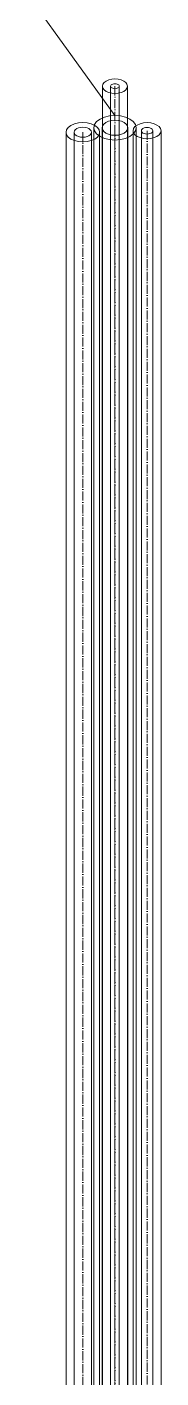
# Model space of a CAD drawing. Header units: millimetres. Extents: x -88595 to 880822, y -1054509 to -148035.
# Drawn here: x 383860 to 384008, y -325503 to -324019 of the extents above; entities that cross this region are included whole.
import ezdxf

# ---------------------------------------------------------------- set-up
doc = ezdxf.new("R2010")
doc.units = ezdxf.units.MM
doc.linetypes.add('$12$ADSK_Осевая', pattern=[14, 10, -2, 0, -2])
for name, color, linetype, lineweight in [('Изоляция', 7, 'Continuous', 18), ('Марки', 7, 'Continuous', 20), ('Трубопровод', 7, 'Continuous', 18)]:
    doc.layers.add(name, color=color, linetype=linetype, lineweight=lineweight)

msp = doc.modelspace()

# ---------------------------------------------------------------- linework, layer by layer
at = {"layer": 'Изоляция', "color": 190, "true_color": 0x8000ff}
for p, q in [((383943.1, -324083.8), (383943.1, -326348.7)), ((383970.6, -326348.7), (383970.6, -324083.8)), ((383976.9, -324132.7), (383976.9, -326362.7)), ((384007.6, -326362.7), (384007.6, -324132.7))]:
    msp.add_line(p, q, dxfattribs=at)
at = {"layer": 'Изоляция', "color": 134, "true_color": 0x00a6a6}
for p, q in [((383903, -324134.3), (383903, -326382.5)), ((383933.6, -324129.4), (383933.6, -326422.4)), ((383940, -326403.9), (383940, -324134.3)), ((383980.1, -326395.6), (383980.1, -324129.4))]:
    msp.add_line(p, q, dxfattribs=at)
at = {"layer": 'Изоляция', "color": 190, "true_color": 0x8000ff}
for points in [[(383966.6, -324078.1, 0), (383963.7, -324076.9, 0), (383960.4, -324076.1, 0), (383956.9, -324075.8, 0), (383953.3, -324076.1, 0), (383950, -324076.9, 0), (383947.1, -324078.1, 0)], [(383947.1, -324078.1, 0), (383944.9, -324079.8, 0), (383943.6, -324081.7, 0), (383943.1, -324083.8, 0), (383943.6, -324085.8, 0), (383944.9, -324087.7, 0), (383947.1, -324089.4, 0)], [(383947.1, -324089.4, 0), (383950, -324090.6, 0), (383953.3, -324091.4, 0), (383956.9, -324091.7, 0), (383960.4, -324091.4, 0), (383963.7, -324090.6, 0), (383966.6, -324089.4, 0)], [(383966.6, -324089.4, 0), (383968.8, -324087.7, 0), (383970.1, -324085.8, 0), (383970.6, -324083.8, 0), (383970.1, -324081.7, 0), (383968.8, -324079.8, 0), (383966.6, -324078.1, 0)], [(383981.4, -324126.4, 0), (383978.9, -324128.2, 0), (383977.4, -324130.4, 0), (383976.9, -324132.7, 0), (383977.4, -324134.9, 0), (383978.9, -324137.1, 0), (383981.4, -324138.9, 0)], [(384003.1, -324126.4, 0), (383999.9, -324125, 0), (383996.2, -324124.1, 0), (383992.2, -324123.8, 0), (383988.2, -324124.1, 0), (383984.5, -324125, 0), (383981.4, -324126.4, 0)], [(384003.1, -324138.9, 0), (384005.5, -324137.1, 0), (384007, -324134.9, 0), (384007.6, -324132.7, 0), (384007, -324130.4, 0), (384005.5, -324128.2, 0), (384003.1, -324126.4, 0)], [(383981.4, -324138.9, 0), (383984.5, -324140.3, 0), (383988.2, -324141.2, 0), (383992.2, -324141.5, 0), (383996.2, -324141.2, 0), (383999.9, -324140.3, 0), (384003.1, -324138.9, 0)]]:
    msp.add_polyline3d(points, dxfattribs=at)
at = {"layer": 'Изоляция', "color": 134, "true_color": 0x00a6a6}
for points in [[(383940.4, -324119.9, 0), (383936.7, -324122.7, 0), (383934.4, -324125.9, 0), (383933.6, -324129.4, 0), (383934.4, -324132.9, 0), (383936.7, -324136.1, 0), (383940.4, -324138.9, 0)], [(383973.3, -324119.9, 0), (383968.5, -324117.8, 0), (383962.9, -324116.4, 0), (383956.9, -324116, 0), (383950.8, -324116.4, 0), (383945.2, -324117.8, 0), (383940.4, -324119.9, 0)], [(383973.3, -324138.9, 0), (383977, -324136.1, 0), (383979.3, -324132.9, 0), (383980.1, -324129.4, 0), (383979.3, -324125.9, 0), (383977, -324122.7, 0), (383973.3, -324119.9, 0)], [(383908.4, -324126.8, 0), (383905.5, -324129, 0), (383903.6, -324131.6, 0), (383903, -324134.3, 0), (383903.6, -324137.1, 0), (383905.5, -324139.7, 0), (383908.4, -324141.9, 0)], [(383934.6, -324126.8, 0), (383930.8, -324125.1, 0), (383926.3, -324124, 0), (383921.5, -324123.6, 0), (383916.7, -324124, 0), (383912.2, -324125.1, 0), (383908.4, -324126.8, 0)], [(383934.6, -324141.9, 0), (383937.5, -324139.7, 0), (383939.4, -324137.1, 0), (383940, -324134.3, 0), (383939.4, -324131.6, 0), (383937.5, -324129, 0), (383934.6, -324126.8, 0)], [(383908.4, -324141.9, 0), (383912.2, -324143.6, 0), (383916.7, -324144.7, 0), (383921.5, -324145, 0), (383926.3, -324144.7, 0), (383930.8, -324143.6, 0), (383934.6, -324141.9, 0)], [(383940.4, -324138.9, 0), (383945.2, -324141.1, 0), (383950.8, -324142.4, 0), (383956.9, -324142.9, 0), (383962.9, -324142.4, 0), (383968.5, -324141.1, 0), (383973.3, -324138.9, 0)]]:
    msp.add_polyline3d(points, dxfattribs=at)
at = {"layer": 'Марки'}
msp.add_line((377253.7, -314828.6), (383956.9, -324116), dxfattribs=at)
at = {"layer": 'Трубопровод', "color": 190, "true_color": 0x8000ff}
for p, q in [((383952.1, -324083.8), (383952.1, -326348.7)), ((383961.6, -326348.7), (383961.6, -324083.8)), ((383985.9, -324132.7), (383985.9, -326362.7)), ((383998.6, -326362.7), (383998.6, -324132.7))]:
    msp.add_line(p, q, dxfattribs=at)
at = {"layer": 'Трубопровод', "color": 190, "linetype": '$12$ADSK_Осевая', "true_color": 0x8000ff}
for p, q in [((383956.9, -324083.8), (383956.9, -326348.7)), ((383956.9, -324083.8), (383956.9, -326348.7)), ((383992.2, -324132.7), (383992.2, -326362.7)), ((383992.2, -324132.7), (383992.2, -326362.7))]:
    msp.add_line(p, q, dxfattribs=at)
at = {"layer": 'Трубопровод', "color": 134, "true_color": 0x00a6a6}
for p, q in [((383912, -324134.3), (383912, -326376.1)), ((383931, -326376.1), (383931, -324134.3)), ((383942.6, -324129.4), (383942.6, -326382.9)), ((383971.1, -326382.9), (383971.1, -324129.4))]:
    msp.add_line(p, q, dxfattribs=at)
at = {"layer": 'Трубопровод', "color": 134, "linetype": '$12$ADSK_Осевая', "true_color": 0x00a6a6}
for p, q in [((383921.5, -324134.3), (383921.5, -326376.1)), ((383921.5, -324134.3), (383921.5, -326376.1)), ((383956.9, -324129.4), (383956.9, -326382.9)), ((383956.9, -324129.4), (383956.9, -326382.9))]:
    msp.add_line(p, q, dxfattribs=at)
at = {"layer": 'Трубопровод', "color": 190, "true_color": 0x8000ff}
for points in [[(383953.5, -324081.8, 0), (383952.7, -324082.4, 0), (383952.3, -324083, 0), (383952.1, -324083.8, 0), (383952.3, -324084.5, 0), (383952.7, -324085.1, 0), (383953.5, -324085.7, 0)], [(383960.2, -324081.8, 0), (383959.2, -324081.4, 0), (383958.1, -324081.1, 0), (383956.9, -324081, 0), (383955.6, -324081.1, 0), (383954.5, -324081.4, 0), (383953.5, -324081.8, 0)], [(383953.5, -324085.7, 0), (383954.5, -324086.1, 0), (383955.6, -324086.4, 0), (383956.9, -324086.5, 0), (383958.1, -324086.4, 0), (383959.2, -324086.1, 0), (383960.2, -324085.7, 0)], [(383960.2, -324085.7, 0), (383961, -324085.1, 0), (383961.5, -324084.5, 0), (383961.6, -324083.8, 0), (383961.5, -324083, 0), (383961, -324082.4, 0), (383960.2, -324081.8, 0)], [(383987.7, -324130.1, 0), (383986.7, -324130.8, 0), (383986.1, -324131.7, 0), (383985.9, -324132.7, 0), (383986.1, -324133.6, 0), (383986.7, -324134.5, 0), (383987.7, -324135.2, 0)], [(383996.7, -324130.1, 0), (383995.4, -324129.5, 0), (383993.9, -324129.1, 0), (383992.2, -324129, 0), (383990.6, -324129.1, 0), (383989, -324129.5, 0), (383987.7, -324130.1, 0)], [(383987.7, -324135.2, 0), (383989, -324135.8, 0), (383990.6, -324136.2, 0), (383992.2, -324136.3, 0), (383993.9, -324136.2, 0), (383995.4, -324135.8, 0), (383996.7, -324135.2, 0)], [(383996.7, -324135.2, 0), (383997.7, -324134.5, 0), (383998.3, -324133.6, 0), (383998.6, -324132.7, 0), (383998.3, -324131.7, 0), (383997.7, -324130.8, 0), (383996.7, -324130.1, 0)]]:
    msp.add_polyline3d(points, dxfattribs=at)
at = {"layer": 'Трубопровод', "color": 134, "true_color": 0x00a6a6}
for points in [[(383967, -324123.6, 0), (383964, -324122.3, 0), (383960.6, -324121.4, 0), (383956.9, -324121.2, 0), (383953.2, -324121.4, 0), (383949.7, -324122.3, 0), (383946.8, -324123.6, 0)], [(383914.8, -324130.4, 0), (383913.2, -324131.6, 0), (383912.3, -324132.9, 0), (383912, -324134.3, 0), (383912.3, -324135.8, 0), (383913.2, -324137.1, 0), (383914.8, -324138.2, 0)], [(383928.2, -324130.4, 0), (383926.3, -324129.6, 0), (383924, -324129, 0), (383921.5, -324128.8, 0), (383919, -324129, 0), (383916.7, -324129.6, 0), (383914.8, -324130.4, 0)], [(383928.2, -324138.2, 0), (383929.7, -324137.1, 0), (383930.7, -324135.8, 0), (383931, -324134.3, 0), (383930.7, -324132.9, 0), (383929.7, -324131.6, 0), (383928.2, -324130.4, 0)], [(383946.8, -324123.6, 0), (383944.5, -324125.3, 0), (383943.1, -324127.3, 0), (383942.6, -324129.4, 0), (383943.1, -324131.5, 0), (383944.5, -324133.5, 0), (383946.8, -324135.2, 0)], [(383946.8, -324135.2, 0), (383949.7, -324136.6, 0), (383953.2, -324137.4, 0), (383956.9, -324137.7, 0), (383960.6, -324137.4, 0), (383964, -324136.6, 0), (383967, -324135.2, 0)], [(383967, -324135.2, 0), (383969.2, -324133.5, 0), (383970.7, -324131.5, 0), (383971.1, -324129.4, 0), (383970.7, -324127.3, 0), (383969.2, -324125.3, 0), (383967, -324123.6, 0)], [(383914.8, -324138.2, 0), (383916.7, -324139.1, 0), (383919, -324139.6, 0), (383921.5, -324139.8, 0), (383924, -324139.6, 0), (383926.3, -324139.1, 0), (383928.2, -324138.2, 0)]]:
    msp.add_polyline3d(points, dxfattribs=at)

doc.saveas('drawing.dxf')
